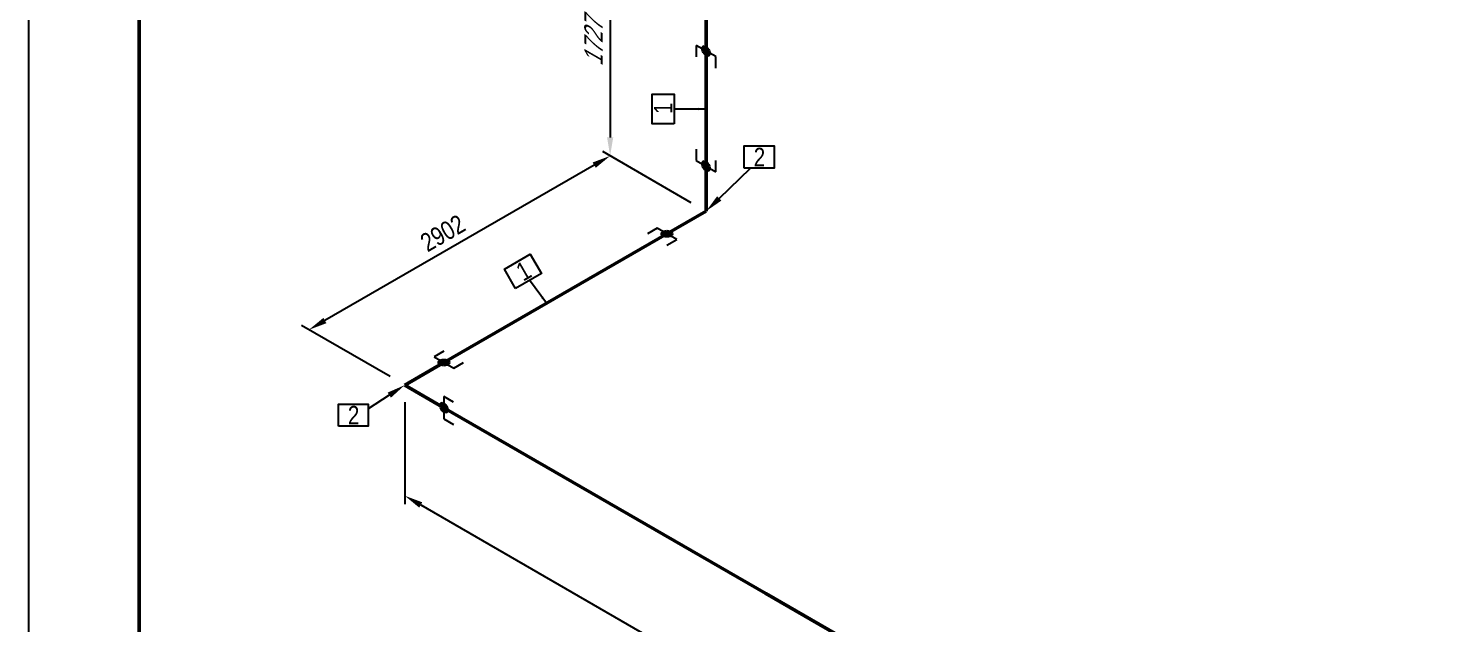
# Model space of a CAD drawing. Header units: millimetres. Extents: x 0 to 594, y 0 to 420.
# Drawn here: x 0 to 193, y 225.2 to 305.9 of the extents above; entities that cross this region are included whole.
import ezdxf
from ezdxf import colors
from ezdxf.entities.mleader import LeaderData, LeaderLine
from ezdxf.enums import TextEntityAlignment as Align
from ezdxf.math import Vec2, Vec3

# ---------------------------------------------------------------- set-up
doc = ezdxf.new("R2010")
doc.units = ezdxf.units.MM
doc.header["$LTSCALE"] = 0.25
for name, color, linetype in [('용접', 1, 'Continuous'), ('주석', 7, 'Continuous'), ('치수', 1, 'Continuous')]:
    doc.layers.add(name, color=color, linetype=linetype)
doc.layers.add('파이프 작은 보어', color=30, linetype='Continuous', lineweight=50)
doc.styles.add('AdskIsoAnnotation', font='arial.ttf', dxfattribs={"width": 0.8, "height": 1})
doc.styles.add('AdskIsoMetric', font='arial.ttf', dxfattribs={"width": 0.8, "height": 2.5})
doc.styles.add('AdskIsoMetric-30', font='arial.ttf', dxfattribs={"width": 0.8, "height": 2.5})
doc.styles.add('AdskIsoMetric30', font='arial.ttf', dxfattribs={"width": 0.8, "oblique": 29.999923, "height": 2.5})
doc.styles.get("Standard").update_dxf_attribs({"font": 'arial.ttf'})
doc.dimstyles.new('AdskIsoMetric', dxfattribs={"dimtxt": 2.5, "dimasz": 2.5, "dimexe": 1, "dimexo": 2, "dimgap": 0.8, "dimtad": 1, "dimdec": 0, "dimrnd": 1, "dimzin": 0, "dimdsep": 46, "dimtxsty": 'AdskIsoMetric', "dimcen": 0, "dimclrt": 7, "dimadec": 0, "dimazin": 0, "dimtfac": 1, "dimtdec": 0, "dimtmove": 1, "dimatfit": 3, "dimfxl": 0, "dimfrac": 2, "dimtolj": 1, "dimtzin": 0, "dimarcsym": 0})

# ---------------------------------------------------------------- blocks, each defined once
blk = doc.blocks.new('*D27')
at = {"layer": 'Defpoints', "color": 0}
for p in [(50.99, 257.57), (265.59, 133.67), (265.59, 118.67)]:
    blk.add_point(p, dxfattribs=at)
at = {"layer": '치수', "color": 0, "lineweight": -2}
for p, q in [((50.99, 255.26), (50.99, 241.41)), ((53.16, 241.32), (263.43, 119.92)), ((265.59, 131.36), (265.59, 117.52))]:
    blk.add_line(p, q, dxfattribs=at)
at = {"layer": '치수', "color": 0}
for points in [[(53.36, 241.68), (52.95, 240.96), (50.99, 242.57)], [(263.63, 120.28), (263.22, 119.56), (265.59, 118.67)]]:
    blk.add_solid(points, dxfattribs=at)
at = {"layer": '치수', "color": 7, "insert": (158.29, 183.24), "char_height": 2.5, "attachment_point": 5, "rotation": 330, "style": 'AdskIsoMetric-30'}
blk.add_mtext('\\A1;26873', dxfattribs=at)
blk = doc.blocks.new('*D28')
at = {"layer": 'Defpoints', "color": 0}
for p in [(91.82, 281.14), (38, 265.07), (50.99, 257.57)]:
    blk.add_point(p, dxfattribs=at)
at = {"layer": '치수', "color": 0, "lineweight": -2}
for p, q in [((89.82, 282.29), (77.82, 289.22)), ((76.66, 287.39), (40.17, 266.32)), ((48.99, 258.72), (37, 265.65))]:
    blk.add_line(p, q, dxfattribs=at)
at = {"layer": '치수', "color": 0}
for points in [[(76.45, 287.75), (76.87, 287.03), (78.82, 288.64)], [(39.96, 266.68), (40.37, 265.96), (38, 265.07)]]:
    blk.add_solid(points, dxfattribs=at)
at = {"layer": '치수', "color": 7, "insert": (56.15, 278.16), "char_height": 2.5, "attachment_point": 5, "rotation": 30, "style": 'AdskIsoMetric-30'}
blk.add_mtext('\\A1;2902', dxfattribs=at)
blk = doc.blocks.new('*D29')
at = {"layer": 'Defpoints', "color": 0}
for p in [(91.82, 308.98), (78.82, 288.64), (91.82, 281.14)]:
    blk.add_point(p, dxfattribs=at)
at = {"layer": '치수', "color": 0, "lineweight": -2}
for p, q in [((89.82, 310.14), (77.82, 317.06)), ((78.82, 313.98), (78.82, 291.14)), ((89.82, 282.29), (77.82, 289.22))]:
    blk.add_line(p, q, dxfattribs=at)
at = {"layer": '치수', "color": 0}
for points in [[(78.41, 313.98), (79.24, 313.98), (78.82, 316.48)], [(78.41, 291.14), (79.24, 291.14), (78.82, 288.64)]]:
    blk.add_solid(points, dxfattribs=at)
at = {"layer": '치수', "color": 7, "insert": (76.58, 303.86), "char_height": 2.5, "attachment_point": 5, "rotation": 90, "style": 'AdskIsoMetric30'}
blk.add_mtext('\\A1;1727', dxfattribs=at)
blk = doc.blocks.new('엘보우-2-Iso2DSkew90')
at = {"color": 0, "linetype": 'ByBlock', "lineweight": -2, "extrusion": (0, 0.816497, 0.57735)}
for p, q in [((5.3, 3.06), (0, 0)), ((0, 0), (5.3, -3.06)), ((0, 0), (0, 0))]:
    blk.add_line(p, q, dxfattribs=at)
blk = doc.blocks.new('엘보우-1-Iso2DSkew180')
at = {"color": 0, "linetype": 'ByBlock', "lineweight": -2, "extrusion": (-0.707107, 0.408248, -0.57735)}
for p, q in [((0, 6.12), (0, 0)), ((0, 0), (-5.3, -3.06)), ((0, 0), (0, 0))]:
    blk.add_line(p, q, dxfattribs=at)
blk = doc.blocks.new('엘보우-3-Iso2DSkew90')
at = {"color": 0, "linetype": 'ByBlock', "lineweight": -2, "extrusion": (0.707107, -0.408248, 0.57735)}
for p, q in [((5.3, 3.06), (0, 0)), ((0, 0), (0, -6.12)), ((0, 0), (0, 0))]:
    blk.add_line(p, q, dxfattribs=at)
blk = doc.blocks.new('SocketWeld-1-IsoRight')
blk.add_hatch(color=256).paths.add_polyline_path([(0.006, 0.037), (0.006, 0.037), (0.006, 0.037), (0.006, 0.037), (0.006, 0.036), (0.007, 0.036), (0.007, 0.036), (0.007, 0.036), (0.007, 0.035), (0.007, 0.035), (0.008, 0.035), (0.008, 0.035), (0.008, 0.035), (0.008, 0.034), (0.009, 0.034), (0.009, 0.034), (0.009, 0.034), (0.009, 0.034), (0.009, 0.033), (0.01, 0.033), (0.01, 0.033), (0.01, 0.033), (0.01, 0.033), (0.01, 0.032), (0.011, 0.032), (0.011, 0.032), (0.011, 0.032), (0.011, 0.032), (0.012, 0.031), (0.012, 0.031), (0.012, 0.031), (0.012, 0.031), (0.012, 0.031), (0.013, 0.03), (0.013, 0.03), (0.013, 0.03), (0.013, 0.03), (0.013, 0.03), (0.014, 0.029), (0.014, 0.029), (0.014, 0.029), (0.014, 0.029), (0.015, 0.029), (0.015, 0.028), (0.015, 0.028), (0.015, 0.028), (0.015, 0.028), (0.016, 0.028), (0.016, 0.027), (0.016, 0.027), (0.016, 0.027), (0.016, 0.027), (0.016, 0.027), (0.017, 0.026), (0.017, 0.026), (0.017, 0.026), (0.017, 0.026), (0.017, 0.025), (0.018, 0.025), (0.018, 0.025), (0.018, 0.025), (0.018, 0.024), (0.018, 0.024), (0.018, 0.024), (0.019, 0.023), (0.019, 0.023), (0.019, 0.023), (0.019, 0.023), (0.019, 0.022), (0.02, 0.022), (0.02, 0.022), (0.02, 0.022), (0.02, 0.021), (0.02, 0.021), (0.02, 0.021), (0.021, 0.021), (0.021, 0.02), (0.021, 0.02), (0.021, 0.02), (0.021, 0.02), (0.022, 0.019), (0.022, 0.019), (0.022, 0.019), (0.022, 0.019), (0.022, 0.018), (0.022, 0.018), (0.023, 0.018), (0.023, 0.018), (0.023, 0.017), (0.023, 0.017), (0.023, 0.017), (0.024, 0.017), (0.024, 0.016), (0.024, 0.016), (0.024, 0.016), (0.024, 0.015), (0.024, 0.015), (0.025, 0.015), (0.025, 0.015), (0.025, 0.014), (0.025, 0.014), (0.025, 0.014), (0.025, 0.014), (0.025, 0.014), (0.026, 0.013), (0.026, 0.013), (0.026, 0.013), (0.026, 0.012), (0.026, 0.012), (0.026, 0.012), (0.026, 0.012), (0.026, 0.011), (0.027, 0.011), (0.027, 0.011), (0.027, 0.01), (0.027, 0.01), (0.027, 0.01), (0.027, 0.01), (0.027, 0.009), (0.028, 0.009), (0.028, 0.009), (0.028, 0.008), (0.028, 0.008), (0.028, 0.008), (0.028, 0.008), (0.028, 0.007), (0.028, 0.007), (0.029, 0.007), (0.029, 0.006), (0.029, 0.006), (0.029, 0.006), (0.029, 0.006), (0.029, 0.005), (0.029, 0.005), (0.03, 0.005), (0.03, 0.004), (0.03, 0.004), (0.03, 0.004), (0.03, 0.003), (0.03, 0.003), (0.03, 0.003), (0.03, 0.003), (0.031, 0.002), (0.031, 0.002), (0.031, 0.002), (0.031, 0.001), (0.031, 0.001), (0.031, 0.001), (0.031, 0.001), (0.032, 0), (0.032, 0), (0.032, 0), (0.032, 0), (0.032, -0.001), (0.032, -0.001), (0.032, -0.001), (0.032, -0.001), (0.032, -0.002), (0.032, -0.002), (0.032, -0.002), (0.032, -0.003), (0.032, -0.003), (0.032, -0.003), (0.032, -0.003), (0.032, -0.004), (0.033, -0.004), (0.033, -0.004), (0.033, -0.005), (0.033, -0.005), (0.033, -0.005), (0.033, -0.005), (0.033, -0.006), (0.033, -0.006), (0.033, -0.006), (0.033, -0.007), (0.033, -0.007), (0.033, -0.007), (0.033, -0.007), (0.033, -0.008), (0.034, -0.008), (0.034, -0.008), (0.034, -0.009), (0.034, -0.009), (0.034, -0.009), (0.034, -0.009), (0.034, -0.01), (0.034, -0.01), (0.034, -0.01), (0.034, -0.011), (0.034, -0.011), (0.034, -0.011), (0.034, -0.011), (0.034, -0.012), (0.035, -0.012), (0.035, -0.012), (0.035, -0.013), (0.035, -0.013), (0.035, -0.013), (0.035, -0.013), (0.035, -0.014), (0.035, -0.014), (0.035, -0.014), (0.035, -0.014), (0.035, -0.015), (0.035, -0.015), (0.035, -0.015), (0.035, -0.015), (0.035, -0.016), (0.035, -0.016), (0.035, -0.016), (0.035, -0.016), (0.035, -0.017), (0.035, -0.017), (0.035, -0.017), (0.035, -0.017), (0.035, -0.018), (0.035, -0.018), (0.035, -0.018), (0.035, -0.018), (0.035, -0.019), (0.035, -0.019), (0.035, -0.019), (0.035, -0.02), (0.035, -0.02), (0.035, -0.02), (0.035, -0.02), (0.035, -0.021), (0.035, -0.021), (0.035, -0.021), (0.035, -0.021), (0.035, -0.022), (0.035, -0.022), (0.035, -0.022), (0.035, -0.022), (0.035, -0.023), (0.035, -0.023), (0.035, -0.023), (0.035, -0.023), (0.035, -0.024), (0.035, -0.024), (0.035, -0.024), (0.035, -0.024), (0.035, -0.025), (0.035, -0.025), (0.035, -0.025), (0.035, -0.026), (0.035, -0.026), (0.035, -0.026), (0.035, -0.026), (0.035, -0.027), (0.035, -0.027), (0.035, -0.027), (0.035, -0.027), (0.035, -0.027), (0.035, -0.027), (0.035, -0.028), (0.035, -0.028), (0.034, -0.028), (0.034, -0.028), (0.034, -0.028), (0.034, -0.029), (0.034, -0.029), (0.034, -0.029), (0.034, -0.029), (0.034, -0.029), (0.034, -0.03), (0.034, -0.03), (0.034, -0.03), (0.034, -0.03), (0.034, -0.03), (0.034, -0.031), (0.033, -0.031), (0.033, -0.031), (0.033, -0.031), (0.033, -0.032), (0.033, -0.032), (0.033, -0.032), (0.033, -0.032), (0.033, -0.032), (0.033, -0.033), (0.033, -0.033), (0.033, -0.033), (0.033, -0.033), (0.033, -0.033), (0.033, -0.034), (0.032, -0.034), (0.032, -0.034), (0.032, -0.034), (0.032, -0.034), (0.032, -0.035), (0.032, -0.035), (0.032, -0.035), (0.032, -0.035), (0.032, -0.035), (0.032, -0.036), (0.032, -0.036), (0.032, -0.036), (0.032, -0.036), (0.032, -0.037), (0.032, -0.037), (0.032, -0.037), (0.031, -0.037), (0.031, -0.037), (0.031, -0.037), (0.031, -0.037), (0.031, -0.037), (0.031, -0.038), (0.031, -0.038), (0.03, -0.038), (0.03, -0.038), (0.03, -0.038), (0.03, -0.038), (0.03, -0.038), (0.03, -0.038), (0.03, -0.039), (0.03, -0.039), (0.029, -0.039), (0.029, -0.039), (0.029, -0.039), (0.029, -0.039), (0.029, -0.039), (0.029, -0.04), (0.029, -0.04), (0.028, -0.04), (0.028, -0.04), (0.028, -0.04), (0.028, -0.04), (0.028, -0.04), (0.028, -0.04), (0.028, -0.041), (0.028, -0.041), (0.027, -0.041), (0.027, -0.041), (0.027, -0.041), (0.027, -0.041), (0.027, -0.041), (0.027, -0.042), (0.027, -0.042), (0.026, -0.042), (0.026, -0.042), (0.026, -0.042), (0.026, -0.042), (0.026, -0.042), (0.026, -0.042), (0.026, -0.043), (0.026, -0.043), (0.025, -0.043), (0.025, -0.043), (0.025, -0.043), (0.025, -0.043), (0.025, -0.043), (0.025, -0.043), (0.025, -0.043), (0.024, -0.043), (0.024, -0.043), (0.024, -0.044), (0.024, -0.044), (0.024, -0.044), (0.024, -0.044), (0.023, -0.044), (0.023, -0.044), (0.023, -0.044), (0.023, -0.044), (0.023, -0.044), (0.022, -0.044), (0.022, -0.044), (0.022, -0.044), (0.022, -0.044), (0.022, -0.044), (0.022, -0.044), (0.021, -0.044), (0.021, -0.044), (0.021, -0.044), (0.021, -0.044), (0.021, -0.044), (0.02, -0.044), (0.02, -0.045), (0.02, -0.045), (0.02, -0.045), (0.02, -0.045), (0.02, -0.045), (0.019, -0.045), (0.019, -0.045), (0.019, -0.045), (0.019, -0.045), (0.019, -0.045), (0.018, -0.045), (0.018, -0.045), (0.018, -0.045), (0.018, -0.045), (0.018, -0.045), (0.018, -0.045), (0.017, -0.045), (0.017, -0.045), (0.017, -0.045), (0.017, -0.045), (0.017, -0.045), (0.016, -0.046), (0.016, -0.046), (0.016, -0.046), (0.016, -0.046), (0.016, -0.046), (0.016, -0.046), (0.015, -0.046), (0.015, -0.045), (0.015, -0.045), (0.015, -0.045), (0.015, -0.045), (0.014, -0.045), (0.014, -0.045), (0.014, -0.045), (0.014, -0.045), (0.013, -0.045), (0.013, -0.045), (0.013, -0.045), (0.013, -0.045), (0.013, -0.045), (0.012, -0.045), (0.012, -0.045), (0.012, -0.045), (0.012, -0.045), (0.012, -0.045), (0.011, -0.045), (0.011, -0.045), (0.011, -0.045), (0.011, -0.045), (0.01, -0.045), (0.01, -0.044), (0.01, -0.044), (0.01, -0.044), (0.01, -0.044), (0.009, -0.044), (0.009, -0.044), (0.009, -0.044), (0.009, -0.044), (0.009, -0.044), (0.008, -0.044), (0.008, -0.044), (0.008, -0.044), (0.008, -0.044), (0.007, -0.044), (0.007, -0.044), (0.007, -0.044), (0.007, -0.044), (0.007, -0.044), (0.006, -0.044), (0.006, -0.044), (0.006, -0.044), (0.006, -0.044), (0.006, -0.044), (0.006, -0.044), (0.005, -0.043), (0.005, -0.043), (0.005, -0.043), (0.005, -0.043), (0.004, -0.043), (0.004, -0.043), (0.004, -0.043), (0.004, -0.042), (0.003, -0.042), (0.003, -0.042), (0.003, -0.042), (0.003, -0.042), (0.003, -0.042), (0.002, -0.042), (0.002, -0.042), (0.002, -0.041), (0.002, -0.041), (0.001, -0.041), (0.001, -0.041), (0.001, -0.041), (0.001, -0.041), (0.001, -0.041), (0, -0.041), (0, -0.04), (0, -0.04), (0, -0.04), (-0.001, -0.04), (-0.001, -0.04), (-0.001, -0.04), (-0.001, -0.04), (-0.001, -0.039), (-0.002, -0.039), (-0.002, -0.039), (-0.002, -0.039), (-0.002, -0.039), (-0.003, -0.039), (-0.003, -0.039), (-0.003, -0.039), (-0.003, -0.038), (-0.004, -0.038), (-0.004, -0.038), (-0.004, -0.038), (-0.004, -0.038), (-0.004, -0.038), (-0.005, -0.038), (-0.005, -0.038), (-0.005, -0.037), (-0.005, -0.037), (-0.006, -0.037), (-0.006, -0.037), (-0.006, -0.037), (-0.006, -0.037), (-0.006, -0.037), (-0.006, -0.036), (-0.007, -0.036), (-0.007, -0.036), (-0.007, -0.036), (-0.007, -0.035), (-0.007, -0.035), (-0.008, -0.035), (-0.008, -0.035), (-0.008, -0.035), (-0.008, -0.034), (-0.009, -0.034), (-0.009, -0.034), (-0.009, -0.034), (-0.009, -0.034), (-0.009, -0.033), (-0.01, -0.033), (-0.01, -0.033), (-0.01, -0.033), (-0.01, -0.033), (-0.01, -0.032), (-0.011, -0.032), (-0.011, -0.032), (-0.011, -0.032), (-0.011, -0.032), (-0.012, -0.031), (-0.012, -0.031), (-0.012, -0.031), (-0.012, -0.031), (-0.012, -0.031), (-0.013, -0.03), (-0.013, -0.03), (-0.013, -0.03), (-0.013, -0.03), (-0.013, -0.03), (-0.014, -0.029), (-0.014, -0.029), (-0.014, -0.029), (-0.014, -0.029), (-0.015, -0.029), (-0.015, -0.028), (-0.015, -0.028), (-0.015, -0.028), (-0.015, -0.028), (-0.016, -0.028), (-0.016, -0.027), (-0.016, -0.027), (-0.016, -0.027), (-0.016, -0.027), (-0.016, -0.027), (-0.017, -0.026), (-0.017, -0.026), (-0.017, -0.026), (-0.017, -0.026), (-0.017, -0.025), (-0.018, -0.025), (-0.018, -0.025), (-0.018, -0.025), (-0.018, -0.024), (-0.018, -0.024), (-0.018, -0.024), (-0.019, -0.023), (-0.019, -0.023), (-0.019, -0.023), (-0.019, -0.023), (-0.019, -0.022), (-0.02, -0.022), (-0.02, -0.022), (-0.02, -0.022), (-0.02, -0.021), (-0.02, -0.021), (-0.02, -0.021), (-0.021, -0.021), (-0.021, -0.02), (-0.021, -0.02), (-0.021, -0.02), (-0.021, -0.02), (-0.022, -0.019), (-0.022, -0.019), (-0.022, -0.019), (-0.022, -0.019), (-0.022, -0.018), (-0.022, -0.018), (-0.023, -0.018), (-0.023, -0.018), (-0.023, -0.017), (-0.023, -0.017), (-0.023, -0.017), (-0.024, -0.017), (-0.024, -0.016), (-0.024, -0.016), (-0.024, -0.016), (-0.024, -0.015), (-0.024, -0.015), (-0.025, -0.015), (-0.025, -0.015), (-0.025, -0.014), (-0.025, -0.014), (-0.025, -0.014), (-0.025, -0.014), (-0.025, -0.014), (-0.026, -0.013), (-0.026, -0.013), (-0.026, -0.013), (-0.026, -0.012), (-0.026, -0.012), (-0.026, -0.012), (-0.026, -0.012), (-0.026, -0.011), (-0.027, -0.011), (-0.027, -0.011), (-0.027, -0.01), (-0.027, -0.01), (-0.027, -0.01), (-0.027, -0.01), (-0.027, -0.009), (-0.028, -0.009), (-0.028, -0.009), (-0.028, -0.008), (-0.028, -0.008), (-0.028, -0.008), (-0.028, -0.008), (-0.028, -0.007), (-0.028, -0.007), (-0.029, -0.007), (-0.029, -0.006), (-0.029, -0.006), (-0.029, -0.006), (-0.029, -0.006), (-0.029, -0.005), (-0.029, -0.005), (-0.03, -0.005), (-0.03, -0.004), (-0.03, -0.004), (-0.03, -0.004), (-0.03, -0.004), (-0.03, -0.003), (-0.03, -0.003), (-0.03, -0.003), (-0.031, -0.002), (-0.031, -0.002), (-0.031, -0.002), (-0.031, -0.001), (-0.031, -0.001), (-0.031, -0.001), (-0.031, -0.001), (-0.032, 0), (-0.032, 0), (-0.032, 0), (-0.032, 0), (-0.032, 0.001), (-0.032, 0.001), (-0.032, 0.001), (-0.032, 0.001), (-0.032, 0.002), (-0.032, 0.002), (-0.032, 0.002), (-0.032, 0.003), (-0.032, 0.003), (-0.032, 0.003), (-0.032, 0.003), (-0.032, 0.004), (-0.033, 0.004), (-0.033, 0.004), (-0.033, 0.005), (-0.033, 0.005), (-0.033, 0.005), (-0.033, 0.005), (-0.033, 0.006), (-0.033, 0.006), (-0.033, 0.006), (-0.033, 0.007), (-0.033, 0.007), (-0.033, 0.007), (-0.033, 0.007), (-0.033, 0.008), (-0.034, 0.008), (-0.034, 0.008), (-0.034, 0.009), (-0.034, 0.009), (-0.034, 0.009), (-0.034, 0.009), (-0.034, 0.01), (-0.034, 0.01), (-0.034, 0.01), (-0.034, 0.011), (-0.034, 0.011), (-0.034, 0.011), (-0.034, 0.011), (-0.034, 0.012), (-0.035, 0.012), (-0.035, 0.012), (-0.035, 0.013), (-0.035, 0.013), (-0.035, 0.013), (-0.035, 0.013), (-0.035, 0.014), (-0.035, 0.014), (-0.035, 0.014), (-0.035, 0.014), (-0.035, 0.015), (-0.035, 0.015), (-0.035, 0.015), (-0.035, 0.015), (-0.035, 0.016), (-0.035, 0.016), (-0.035, 0.016), (-0.035, 0.016), (-0.035, 0.017), (-0.035, 0.017), (-0.035, 0.017), (-0.035, 0.017), (-0.035, 0.018), (-0.035, 0.018), (-0.035, 0.018), (-0.035, 0.018), (-0.035, 0.019), (-0.035, 0.019), (-0.035, 0.019), (-0.035, 0.02), (-0.035, 0.02), (-0.035, 0.02), (-0.035, 0.02), (-0.035, 0.021), (-0.035, 0.021), (-0.035, 0.021), (-0.035, 0.021), (-0.035, 0.022), (-0.035, 0.022), (-0.035, 0.022), (-0.035, 0.022), (-0.035, 0.023), (-0.035, 0.023), (-0.035, 0.023), (-0.035, 0.023), (-0.035, 0.024), (-0.035, 0.024), (-0.035, 0.024), (-0.035, 0.024), (-0.035, 0.025), (-0.035, 0.025), (-0.035, 0.025), (-0.035, 0.026), (-0.035, 0.026), (-0.035, 0.026), (-0.035, 0.026), (-0.035, 0.027), (-0.035, 0.027), (-0.035, 0.027), (-0.035, 0.027), (-0.035, 0.027), (-0.035, 0.027), (-0.035, 0.028), (-0.035, 0.028), (-0.034, 0.028), (-0.034, 0.028), (-0.034, 0.028), (-0.034, 0.029), (-0.034, 0.029), (-0.034, 0.029), (-0.034, 0.029), (-0.034, 0.029), (-0.034, 0.03), (-0.034, 0.03), (-0.034, 0.03), (-0.034, 0.03), (-0.034, 0.03), (-0.034, 0.031), (-0.033, 0.031), (-0.033, 0.031), (-0.033, 0.031), (-0.033, 0.032), (-0.033, 0.032), (-0.033, 0.032), (-0.033, 0.032), (-0.033, 0.032), (-0.033, 0.033), (-0.033, 0.033), (-0.033, 0.033), (-0.033, 0.033), (-0.033, 0.033), (-0.033, 0.034), (-0.032, 0.034), (-0.032, 0.034), (-0.032, 0.034), (-0.032, 0.034), (-0.032, 0.035), (-0.032, 0.035), (-0.032, 0.035), (-0.032, 0.035), (-0.032, 0.035), (-0.032, 0.036), (-0.032, 0.036), (-0.032, 0.036), (-0.032, 0.036), (-0.032, 0.037), (-0.032, 0.037), (-0.032, 0.037), (-0.031, 0.037), (-0.031, 0.037), (-0.031, 0.037), (-0.031, 0.037), (-0.031, 0.037), (-0.031, 0.038), (-0.031, 0.038), (-0.03, 0.038), (-0.03, 0.038), (-0.03, 0.038), (-0.03, 0.038), (-0.03, 0.038), (-0.03, 0.038), (-0.03, 0.039), (-0.03, 0.039), (-0.029, 0.039), (-0.029, 0.039), (-0.029, 0.039), (-0.029, 0.039), (-0.029, 0.039), (-0.029, 0.04), (-0.029, 0.04), (-0.028, 0.04), (-0.028, 0.04), (-0.028, 0.04), (-0.028, 0.04), (-0.028, 0.04), (-0.028, 0.04), (-0.028, 0.041), (-0.028, 0.041), (-0.027, 0.041), (-0.027, 0.041), (-0.027, 0.041), (-0.027, 0.041), (-0.027, 0.041), (-0.027, 0.042), (-0.027, 0.042), (-0.026, 0.042), (-0.026, 0.042), (-0.026, 0.042), (-0.026, 0.042), (-0.026, 0.042), (-0.026, 0.042), (-0.026, 0.043), (-0.026, 0.043), (-0.025, 0.043), (-0.025, 0.043), (-0.025, 0.043), (-0.025, 0.043), (-0.025, 0.043), (-0.025, 0.043), (-0.025, 0.043), (-0.024, 0.043), (-0.024, 0.043), (-0.024, 0.044), (-0.024, 0.044), (-0.024, 0.044), (-0.024, 0.044), (-0.023, 0.044), (-0.023, 0.044), (-0.023, 0.044), (-0.023, 0.044), (-0.023, 0.044), (-0.022, 0.044), (-0.022, 0.044), (-0.022, 0.044), (-0.022, 0.044), (-0.022, 0.044), (-0.022, 0.044), (-0.021, 0.044), (-0.021, 0.044), (-0.021, 0.044), (-0.021, 0.044), (-0.021, 0.044), (-0.02, 0.044), (-0.02, 0.045), (-0.02, 0.045), (-0.02, 0.045), (-0.02, 0.045), (-0.02, 0.045), (-0.019, 0.045), (-0.019, 0.045), (-0.019, 0.045), (-0.019, 0.045), (-0.019, 0.045), (-0.018, 0.045), (-0.018, 0.045), (-0.018, 0.045), (-0.018, 0.045), (-0.018, 0.045), (-0.018, 0.045), (-0.017, 0.045), (-0.017, 0.045), (-0.017, 0.045), (-0.017, 0.045), (-0.017, 0.045), (-0.016, 0.046), (-0.016, 0.046), (-0.016, 0.046), (-0.016, 0.046), (-0.016, 0.046), (-0.016, 0.046), (-0.015, 0.046), (-0.015, 0.045), (-0.015, 0.045), (-0.015, 0.045), (-0.015, 0.045), (-0.014, 0.045), (-0.014, 0.045), (-0.014, 0.045), (-0.014, 0.045), (-0.013, 0.045), (-0.013, 0.045), (-0.013, 0.045), (-0.013, 0.045), (-0.013, 0.045), (-0.012, 0.045), (-0.012, 0.045), (-0.012, 0.045), (-0.012, 0.045), (-0.012, 0.045), (-0.011, 0.045), (-0.011, 0.045), (-0.011, 0.045), (-0.011, 0.045), (-0.01, 0.045), (-0.01, 0.044), (-0.01, 0.044), (-0.01, 0.044), (-0.01, 0.044), (-0.009, 0.044), (-0.009, 0.044), (-0.009, 0.044), (-0.009, 0.044), (-0.009, 0.044), (-0.008, 0.044), (-0.008, 0.044), (-0.008, 0.044), (-0.008, 0.044), (-0.007, 0.044), (-0.007, 0.044), (-0.007, 0.044), (-0.007, 0.044), (-0.007, 0.044), (-0.006, 0.044), (-0.006, 0.044), (-0.006, 0.044), (-0.006, 0.044), (-0.006, 0.044), (-0.006, 0.044), (-0.005, 0.043), (-0.005, 0.043), (-0.005, 0.043), (-0.005, 0.043), (-0.004, 0.043), (-0.004, 0.043), (-0.004, 0.043), (-0.004, 0.042), (-0.004, 0.042), (-0.003, 0.042), (-0.003, 0.042), (-0.003, 0.042), (-0.003, 0.042), (-0.002, 0.042), (-0.002, 0.042), (-0.002, 0.041), (-0.002, 0.041), (-0.001, 0.041), (-0.001, 0.041), (-0.001, 0.041), (-0.001, 0.041), (-0.001, 0.041), (0, 0.041), (0, 0.04), (0, 0.04), (0, 0.04), (0.001, 0.04), (0.001, 0.04), (0.001, 0.04), (0.001, 0.04), (0.001, 0.039), (0.002, 0.039), (0.002, 0.039), (0.002, 0.039), (0.002, 0.039), (0.003, 0.039), (0.003, 0.039), (0.003, 0.039), (0.003, 0.038), (0.003, 0.038), (0.004, 0.038), (0.004, 0.038), (0.004, 0.038), (0.004, 0.038), (0.005, 0.038), (0.005, 0.038), (0.005, 0.037), (0.005, 0.037)], flags=0)
at = {"color": 0, "linetype": 'ByBlock', "lineweight": -2, "extrusion": (0.707107, 0.408248, -0.57735)}
for p, q in [((0, 0.102), (-0.088, 0.153)), ((-0.035, 0.027), (-0.032, 0.037)), ((-0.035, 0.014), (-0.035, 0.027)), ((-0.032, 0), (-0.035, 0.014)), ((-0.032, 0.037), (-0.025, 0.043)), ((-0.025, 0.043), (-0.016, 0.046)), ((-0.016, 0.046), (-0.006, 0.044)), ((-0.006, 0.044), (0.006, 0.037)), ((0, -0.102), (0, 0.102)), ((0.006, 0.037), (0.016, 0.027)), ((0.016, 0.027), (0.025, 0.014)), ((0.025, 0.014), (0.032, 0)), ((0.032, 0), (0.035, -0.014)), ((-0.088, -0.051), (0, -0.102)), ((-0.025, -0.014), (-0.032, 0)), ((-0.016, -0.027), (-0.025, -0.014)), ((-0.006, -0.037), (-0.016, -0.027)), ((0.006, -0.044), (-0.006, -0.037)), ((0.016, -0.046), (0.006, -0.044)), ((0.025, -0.043), (0.016, -0.046)), ((0.032, -0.037), (0.025, -0.043)), ((0.035, -0.027), (0.032, -0.037)), ((0.035, -0.014), (0.035, -0.027))]:
    blk.add_line(p, q, dxfattribs=at)
blk = doc.blocks.new('SocketWeld-2-IsoLeft')
blk.add_hatch(color=256).paths.add_polyline_path([(0.04, 0.017), (0.041, 0.017), (0.041, 0.017), (0.041, 0.016), (0.041, 0.016), (0.041, 0.016), (0.041, 0.016), (0.041, 0.016), (0.042, 0.016), (0.042, 0.015), (0.042, 0.015), (0.042, 0.015), (0.042, 0.015), (0.042, 0.015), (0.042, 0.015), (0.043, 0.015), (0.043, 0.014), (0.043, 0.014), (0.043, 0.014), (0.043, 0.014), (0.043, 0.014), (0.043, 0.014), (0.044, 0.013), (0.044, 0.013), (0.044, 0.013), (0.044, 0.013), (0.044, 0.013), (0.044, 0.013), (0.045, 0.012), (0.045, 0.012), (0.045, 0.012), (0.045, 0.012), (0.045, 0.012), (0.045, 0.012), (0.045, 0.011), (0.046, 0.011), (0.046, 0.011), (0.046, 0.011), (0.046, 0.011), (0.046, 0.011), (0.046, 0.01), (0.046, 0.01), (0.047, 0.01), (0.047, 0.01), (0.047, 0.01), (0.047, 0.01), (0.047, 0.009), (0.047, 0.009), (0.047, 0.009), (0.048, 0.009), (0.048, 0.009), (0.048, 0.009), (0.048, 0.009), (0.048, 0.008), (0.048, 0.008), (0.048, 0.008), (0.048, 0.008), (0.048, 0.008), (0.048, 0.007), (0.048, 0.007), (0.048, 0.007), (0.048, 0.007), (0.048, 0.007), (0.048, 0.007), (0.048, 0.006), (0.048, 0.006), (0.048, 0.006), (0.048, 0.006), (0.048, 0.006), (0.049, 0.005), (0.049, 0.005), (0.049, 0.005), (0.049, 0.005), (0.049, 0.005), (0.049, 0.005), (0.049, 0.004), (0.049, 0.004), (0.049, 0.004), (0.049, 0.004), (0.049, 0.004), (0.049, 0.003), (0.049, 0.003), (0.049, 0.003), (0.049, 0.003), (0.049, 0.003), (0.049, 0.003), (0.049, 0.002), (0.049, 0.002), (0.049, 0.002), (0.05, 0.002), (0.05, 0.002), (0.05, 0.001), (0.05, 0.001), (0.05, 0.001), (0.05, 0.001), (0.05, 0.001), (0.05, 0.001), (0.05, 0), (0.05, 0), (0.05, 0), (0.05, 0), (0.05, 0), (0.05, 0), (0.05, -0.001), (0.05, -0.001), (0.05, -0.001), (0.05, -0.001), (0.05, -0.001), (0.05, -0.001), (0.05, -0.002), (0.05, -0.002), (0.049, -0.002), (0.049, -0.002), (0.049, -0.002), (0.049, -0.003), (0.049, -0.003), (0.049, -0.003), (0.049, -0.003), (0.049, -0.003), (0.049, -0.003), (0.049, -0.004), (0.049, -0.004), (0.049, -0.004), (0.049, -0.004), (0.049, -0.004), (0.049, -0.005), (0.049, -0.005), (0.049, -0.005), (0.049, -0.005), (0.049, -0.005), (0.049, -0.005), (0.048, -0.006), (0.048, -0.006), (0.048, -0.006), (0.048, -0.006), (0.048, -0.006), (0.048, -0.007), (0.048, -0.007), (0.048, -0.007), (0.048, -0.007), (0.048, -0.007), (0.048, -0.007), (0.048, -0.008), (0.048, -0.008), (0.048, -0.008), (0.048, -0.008), (0.048, -0.008), (0.048, -0.009), (0.048, -0.009), (0.048, -0.009), (0.048, -0.009), (0.047, -0.009), (0.047, -0.009), (0.047, -0.009), (0.047, -0.01), (0.047, -0.01), (0.047, -0.01), (0.047, -0.01), (0.046, -0.01), (0.046, -0.01), (0.046, -0.011), (0.046, -0.011), (0.046, -0.011), (0.046, -0.011), (0.046, -0.011), (0.045, -0.011), (0.045, -0.012), (0.045, -0.012), (0.045, -0.012), (0.045, -0.012), (0.045, -0.012), (0.045, -0.012), (0.044, -0.013), (0.044, -0.013), (0.044, -0.013), (0.044, -0.013), (0.044, -0.013), (0.044, -0.013), (0.043, -0.014), (0.043, -0.014), (0.043, -0.014), (0.043, -0.014), (0.043, -0.014), (0.043, -0.014), (0.043, -0.015), (0.042, -0.015), (0.042, -0.015), (0.042, -0.015), (0.042, -0.015), (0.042, -0.015), (0.042, -0.015), (0.042, -0.016), (0.041, -0.016), (0.041, -0.016), (0.041, -0.016), (0.041, -0.016), (0.041, -0.016), (0.041, -0.017), (0.041, -0.017), (0.04, -0.017), (0.04, -0.017), (0.04, -0.017), (0.04, -0.017), (0.04, -0.017), (0.04, -0.017), (0.039, -0.018), (0.039, -0.018), (0.039, -0.018), (0.039, -0.018), (0.038, -0.018), (0.038, -0.018), (0.038, -0.018), (0.038, -0.019), (0.038, -0.019), (0.037, -0.019), (0.037, -0.019), (0.037, -0.019), (0.037, -0.019), (0.036, -0.019), (0.036, -0.019), (0.036, -0.02), (0.036, -0.02), (0.035, -0.02), (0.035, -0.02), (0.035, -0.02), (0.035, -0.02), (0.035, -0.02), (0.034, -0.02), (0.034, -0.021), (0.034, -0.021), (0.034, -0.021), (0.033, -0.021), (0.033, -0.021), (0.033, -0.021), (0.033, -0.021), (0.033, -0.022), (0.032, -0.022), (0.032, -0.022), (0.032, -0.022), (0.032, -0.022), (0.031, -0.022), (0.031, -0.022), (0.031, -0.022), (0.031, -0.023), (0.031, -0.023), (0.03, -0.023), (0.03, -0.023), (0.03, -0.023), (0.03, -0.023), (0.029, -0.023), (0.029, -0.023), (0.029, -0.023), (0.029, -0.024), (0.029, -0.024), (0.028, -0.024), (0.028, -0.024), (0.028, -0.024), (0.027, -0.024), (0.027, -0.024), (0.027, -0.024), (0.027, -0.024), (0.026, -0.024), (0.026, -0.024), (0.026, -0.024), (0.025, -0.025), (0.025, -0.025), (0.025, -0.025), (0.025, -0.025), (0.024, -0.025), (0.024, -0.025), (0.024, -0.025), (0.023, -0.025), (0.023, -0.025), (0.023, -0.025), (0.023, -0.025), (0.022, -0.025), (0.022, -0.026), (0.022, -0.026), (0.021, -0.026), (0.021, -0.026), (0.021, -0.026), (0.021, -0.026), (0.02, -0.026), (0.02, -0.026), (0.02, -0.026), (0.019, -0.026), (0.019, -0.026), (0.019, -0.026), (0.019, -0.027), (0.018, -0.027), (0.018, -0.027), (0.018, -0.027), (0.017, -0.027), (0.017, -0.027), (0.017, -0.027), (0.017, -0.027), (0.016, -0.027), (0.016, -0.027), (0.016, -0.027), (0.015, -0.027), (0.015, -0.027), (0.015, -0.027), (0.015, -0.028), (0.015, -0.028), (0.014, -0.028), (0.014, -0.028), (0.014, -0.028), (0.013, -0.028), (0.013, -0.028), (0.013, -0.028), (0.012, -0.028), (0.012, -0.028), (0.012, -0.028), (0.011, -0.028), (0.011, -0.028), (0.011, -0.028), (0.01, -0.028), (0.01, -0.028), (0.01, -0.028), (0.009, -0.028), (0.009, -0.028), (0.009, -0.028), (0.009, -0.028), (0.008, -0.028), (0.008, -0.028), (0.008, -0.028), (0.007, -0.028), (0.007, -0.028), (0.007, -0.028), (0.006, -0.028), (0.006, -0.028), (0.006, -0.028), (0.005, -0.028), (0.005, -0.028), (0.005, -0.028), (0.004, -0.028), (0.004, -0.028), (0.004, -0.029), (0.003, -0.029), (0.003, -0.029), (0.003, -0.029), (0.003, -0.029), (0.002, -0.029), (0.002, -0.029), (0.002, -0.029), (0.001, -0.029), (0.001, -0.029), (0.001, -0.029), (0, -0.029), (0, -0.029), (0, -0.029), (0, -0.029), (-0.001, -0.029), (-0.001, -0.029), (-0.001, -0.029), (-0.002, -0.029), (-0.002, -0.029), (-0.002, -0.029), (-0.003, -0.029), (-0.003, -0.029), (-0.003, -0.029), (-0.003, -0.029), (-0.004, -0.029), (-0.004, -0.028), (-0.004, -0.028), (-0.005, -0.028), (-0.005, -0.028), (-0.005, -0.028), (-0.006, -0.028), (-0.006, -0.028), (-0.006, -0.028), (-0.007, -0.028), (-0.007, -0.028), (-0.007, -0.028), (-0.008, -0.028), (-0.008, -0.028), (-0.008, -0.028), (-0.009, -0.028), (-0.009, -0.028), (-0.009, -0.028), (-0.009, -0.028), (-0.01, -0.028), (-0.01, -0.028), (-0.01, -0.028), (-0.011, -0.028), (-0.011, -0.028), (-0.011, -0.028), (-0.012, -0.028), (-0.012, -0.028), (-0.012, -0.028), (-0.013, -0.028), (-0.013, -0.028), (-0.013, -0.028), (-0.014, -0.028), (-0.014, -0.028), (-0.014, -0.028), (-0.015, -0.028), (-0.015, -0.028), (-0.015, -0.027), (-0.015, -0.027), (-0.015, -0.027), (-0.016, -0.027), (-0.016, -0.027), (-0.016, -0.027), (-0.017, -0.027), (-0.017, -0.027), (-0.017, -0.027), (-0.017, -0.027), (-0.018, -0.027), (-0.018, -0.027), (-0.018, -0.027), (-0.019, -0.027), (-0.019, -0.026), (-0.019, -0.026), (-0.019, -0.026), (-0.02, -0.026), (-0.02, -0.026), (-0.02, -0.026), (-0.021, -0.026), (-0.021, -0.026), (-0.021, -0.026), (-0.021, -0.026), (-0.022, -0.026), (-0.022, -0.026), (-0.022, -0.025), (-0.023, -0.025), (-0.023, -0.025), (-0.023, -0.025), (-0.023, -0.025), (-0.024, -0.025), (-0.024, -0.025), (-0.024, -0.025), (-0.025, -0.025), (-0.025, -0.025), (-0.025, -0.025), (-0.025, -0.025), (-0.026, -0.024), (-0.026, -0.024), (-0.026, -0.024), (-0.027, -0.024), (-0.027, -0.024), (-0.027, -0.024), (-0.027, -0.024), (-0.028, -0.024), (-0.028, -0.024), (-0.028, -0.024), (-0.029, -0.024), (-0.029, -0.024), (-0.029, -0.023), (-0.029, -0.023), (-0.029, -0.023), (-0.03, -0.023), (-0.03, -0.023), (-0.03, -0.023), (-0.03, -0.023), (-0.031, -0.023), (-0.031, -0.023), (-0.031, -0.022), (-0.031, -0.022), (-0.031, -0.022), (-0.032, -0.022), (-0.032, -0.022), (-0.032, -0.022), (-0.032, -0.022), (-0.033, -0.022), (-0.033, -0.021), (-0.033, -0.021), (-0.033, -0.021), (-0.033, -0.021), (-0.034, -0.021), (-0.034, -0.021), (-0.034, -0.021), (-0.034, -0.02), (-0.035, -0.02), (-0.035, -0.02), (-0.035, -0.02), (-0.035, -0.02), (-0.035, -0.02), (-0.036, -0.02), (-0.036, -0.02), (-0.036, -0.019), (-0.036, -0.019), (-0.037, -0.019), (-0.037, -0.019), (-0.037, -0.019), (-0.037, -0.019), (-0.038, -0.019), (-0.038, -0.019), (-0.038, -0.018), (-0.038, -0.018), (-0.038, -0.018), (-0.039, -0.018), (-0.039, -0.018), (-0.039, -0.018), (-0.039, -0.018), (-0.04, -0.017), (-0.04, -0.017), (-0.04, -0.017), (-0.04, -0.017), (-0.04, -0.017), (-0.04, -0.017), (-0.041, -0.017), (-0.041, -0.017), (-0.041, -0.016), (-0.041, -0.016), (-0.041, -0.016), (-0.041, -0.016), (-0.041, -0.016), (-0.042, -0.016), (-0.042, -0.015), (-0.042, -0.015), (-0.042, -0.015), (-0.042, -0.015), (-0.042, -0.015), (-0.042, -0.015), (-0.043, -0.015), (-0.043, -0.014), (-0.043, -0.014), (-0.043, -0.014), (-0.043, -0.014), (-0.043, -0.014), (-0.043, -0.014), (-0.044, -0.013), (-0.044, -0.013), (-0.044, -0.013), (-0.044, -0.013), (-0.044, -0.013), (-0.044, -0.013), (-0.045, -0.012), (-0.045, -0.012), (-0.045, -0.012), (-0.045, -0.012), (-0.045, -0.012), (-0.045, -0.012), (-0.045, -0.011), (-0.046, -0.011), (-0.046, -0.011), (-0.046, -0.011), (-0.046, -0.011), (-0.046, -0.011), (-0.046, -0.01), (-0.046, -0.01), (-0.047, -0.01), (-0.047, -0.01), (-0.047, -0.01), (-0.047, -0.01), (-0.047, -0.009), (-0.047, -0.009), (-0.047, -0.009), (-0.048, -0.009), (-0.048, -0.009), (-0.048, -0.009), (-0.048, -0.009), (-0.048, -0.008), (-0.048, -0.008), (-0.048, -0.008), (-0.048, -0.008), (-0.048, -0.008), (-0.048, -0.007), (-0.048, -0.007), (-0.048, -0.007), (-0.048, -0.007), (-0.048, -0.007), (-0.048, -0.007), (-0.048, -0.006), (-0.048, -0.006), (-0.048, -0.006), (-0.048, -0.006), (-0.048, -0.006), (-0.049, -0.005), (-0.049, -0.005), (-0.049, -0.005), (-0.049, -0.005), (-0.049, -0.005), (-0.049, -0.005), (-0.049, -0.004), (-0.049, -0.004), (-0.049, -0.004), (-0.049, -0.004), (-0.049, -0.004), (-0.049, -0.003), (-0.049, -0.003), (-0.049, -0.003), (-0.049, -0.003), (-0.049, -0.003), (-0.049, -0.003), (-0.049, -0.002), (-0.049, -0.002), (-0.049, -0.002), (-0.05, -0.002), (-0.05, -0.002), (-0.05, -0.001), (-0.05, -0.001), (-0.05, -0.001), (-0.05, -0.001), (-0.05, -0.001), (-0.05, -0.001), (-0.05, 0), (-0.05, 0), (-0.05, 0), (-0.05, 0), (-0.05, 0), (-0.05, 0), (-0.05, 0.001), (-0.05, 0.001), (-0.05, 0.001), (-0.05, 0.001), (-0.05, 0.001), (-0.05, 0.001), (-0.05, 0.002), (-0.05, 0.002), (-0.049, 0.002), (-0.049, 0.002), (-0.049, 0.002), (-0.049, 0.003), (-0.049, 0.003), (-0.049, 0.003), (-0.049, 0.003), (-0.049, 0.003), (-0.049, 0.003), (-0.049, 0.004), (-0.049, 0.004), (-0.049, 0.004), (-0.049, 0.004), (-0.049, 0.004), (-0.049, 0.005), (-0.049, 0.005), (-0.049, 0.005), (-0.049, 0.005), (-0.049, 0.005), (-0.049, 0.005), (-0.048, 0.006), (-0.048, 0.006), (-0.048, 0.006), (-0.048, 0.006), (-0.048, 0.006), (-0.048, 0.007), (-0.048, 0.007), (-0.048, 0.007), (-0.048, 0.007), (-0.048, 0.007), (-0.048, 0.007), (-0.048, 0.008), (-0.048, 0.008), (-0.048, 0.008), (-0.048, 0.008), (-0.048, 0.008), (-0.048, 0.009), (-0.048, 0.009), (-0.048, 0.009), (-0.048, 0.009), (-0.047, 0.009), (-0.047, 0.009), (-0.047, 0.009), (-0.047, 0.01), (-0.047, 0.01), (-0.047, 0.01), (-0.047, 0.01), (-0.046, 0.01), (-0.046, 0.01), (-0.046, 0.011), (-0.046, 0.011), (-0.046, 0.011), (-0.046, 0.011), (-0.046, 0.011), (-0.045, 0.011), (-0.045, 0.012), (-0.045, 0.012), (-0.045, 0.012), (-0.045, 0.012), (-0.045, 0.012), (-0.045, 0.012), (-0.044, 0.013), (-0.044, 0.013), (-0.044, 0.013), (-0.044, 0.013), (-0.044, 0.013), (-0.044, 0.013), (-0.043, 0.014), (-0.043, 0.014), (-0.043, 0.014), (-0.043, 0.014), (-0.043, 0.014), (-0.043, 0.014), (-0.043, 0.015), (-0.042, 0.015), (-0.042, 0.015), (-0.042, 0.015), (-0.042, 0.015), (-0.042, 0.015), (-0.042, 0.015), (-0.042, 0.016), (-0.041, 0.016), (-0.041, 0.016), (-0.041, 0.016), (-0.041, 0.016), (-0.041, 0.016), (-0.041, 0.017), (-0.041, 0.017), (-0.04, 0.017), (-0.04, 0.017), (-0.04, 0.017), (-0.04, 0.017), (-0.04, 0.017), (-0.04, 0.017), (-0.039, 0.018), (-0.039, 0.018), (-0.039, 0.018), (-0.039, 0.018), (-0.038, 0.018), (-0.038, 0.018), (-0.038, 0.018), (-0.038, 0.019), (-0.038, 0.019), (-0.037, 0.019), (-0.037, 0.019), (-0.037, 0.019), (-0.037, 0.019), (-0.036, 0.019), (-0.036, 0.019), (-0.036, 0.02), (-0.036, 0.02), (-0.035, 0.02), (-0.035, 0.02), (-0.035, 0.02), (-0.035, 0.02), (-0.035, 0.02), (-0.034, 0.02), (-0.034, 0.021), (-0.034, 0.021), (-0.034, 0.021), (-0.033, 0.021), (-0.033, 0.021), (-0.033, 0.021), (-0.033, 0.021), (-0.033, 0.022), (-0.032, 0.022), (-0.032, 0.022), (-0.032, 0.022), (-0.032, 0.022), (-0.031, 0.022), (-0.031, 0.022), (-0.031, 0.022), (-0.031, 0.023), (-0.031, 0.023), (-0.03, 0.023), (-0.03, 0.023), (-0.03, 0.023), (-0.03, 0.023), (-0.029, 0.023), (-0.029, 0.023), (-0.029, 0.023), (-0.029, 0.024), (-0.029, 0.024), (-0.028, 0.024), (-0.028, 0.024), (-0.028, 0.024), (-0.027, 0.024), (-0.027, 0.024), (-0.027, 0.024), (-0.027, 0.024), (-0.026, 0.024), (-0.026, 0.024), (-0.026, 0.024), (-0.025, 0.025), (-0.025, 0.025), (-0.025, 0.025), (-0.025, 0.025), (-0.024, 0.025), (-0.024, 0.025), (-0.024, 0.025), (-0.023, 0.025), (-0.023, 0.025), (-0.023, 0.025), (-0.023, 0.025), (-0.022, 0.025), (-0.022, 0.026), (-0.022, 0.026), (-0.021, 0.026), (-0.021, 0.026), (-0.021, 0.026), (-0.021, 0.026), (-0.02, 0.026), (-0.02, 0.026), (-0.02, 0.026), (-0.019, 0.026), (-0.019, 0.026), (-0.019, 0.026), (-0.019, 0.027), (-0.018, 0.027), (-0.018, 0.027), (-0.018, 0.027), (-0.017, 0.027), (-0.017, 0.027), (-0.017, 0.027), (-0.017, 0.027), (-0.016, 0.027), (-0.016, 0.027), (-0.016, 0.027), (-0.015, 0.027), (-0.015, 0.027), (-0.015, 0.027), (-0.015, 0.028), (-0.015, 0.028), (-0.014, 0.028), (-0.014, 0.028), (-0.014, 0.028), (-0.013, 0.028), (-0.013, 0.028), (-0.013, 0.028), (-0.012, 0.028), (-0.012, 0.028), (-0.012, 0.028), (-0.011, 0.028), (-0.011, 0.028), (-0.011, 0.028), (-0.01, 0.028), (-0.01, 0.028), (-0.01, 0.028), (-0.009, 0.028), (-0.009, 0.028), (-0.009, 0.028), (-0.009, 0.028), (-0.008, 0.028), (-0.008, 0.028), (-0.008, 0.028), (-0.007, 0.028), (-0.007, 0.028), (-0.007, 0.028), (-0.006, 0.028), (-0.006, 0.028), (-0.006, 0.028), (-0.005, 0.028), (-0.005, 0.028), (-0.005, 0.028), (-0.004, 0.028), (-0.004, 0.028), (-0.004, 0.029), (-0.003, 0.029), (-0.003, 0.029), (-0.003, 0.029), (-0.003, 0.029), (-0.002, 0.029), (-0.002, 0.029), (-0.002, 0.029), (-0.001, 0.029), (-0.001, 0.029), (-0.001, 0.029), (0, 0.029), (0, 0.029), (0, 0.029), (0, 0.029), (0.001, 0.029), (0.001, 0.029), (0.001, 0.029), (0.002, 0.029), (0.002, 0.029), (0.002, 0.029), (0.003, 0.029), (0.003, 0.029), (0.003, 0.029), (0.003, 0.029), (0.004, 0.029), (0.004, 0.028), (0.004, 0.028), (0.005, 0.028), (0.005, 0.028), (0.005, 0.028), (0.006, 0.028), (0.006, 0.028), (0.006, 0.028), (0.007, 0.028), (0.007, 0.028), (0.007, 0.028), (0.008, 0.028), (0.008, 0.028), (0.008, 0.028), (0.009, 0.028), (0.009, 0.028), (0.009, 0.028), (0.009, 0.028), (0.01, 0.028), (0.01, 0.028), (0.01, 0.028), (0.011, 0.028), (0.011, 0.028), (0.011, 0.028), (0.012, 0.028), (0.012, 0.028), (0.012, 0.028), (0.013, 0.028), (0.013, 0.028), (0.013, 0.028), (0.014, 0.028), (0.014, 0.028), (0.014, 0.028), (0.015, 0.028), (0.015, 0.028), (0.015, 0.027), (0.015, 0.027), (0.015, 0.027), (0.016, 0.027), (0.016, 0.027), (0.016, 0.027), (0.017, 0.027), (0.017, 0.027), (0.017, 0.027), (0.017, 0.027), (0.018, 0.027), (0.018, 0.027), (0.018, 0.027), (0.019, 0.027), (0.019, 0.026), (0.019, 0.026), (0.019, 0.026), (0.02, 0.026), (0.02, 0.026), (0.02, 0.026), (0.021, 0.026), (0.021, 0.026), (0.021, 0.026), (0.021, 0.026), (0.022, 0.026), (0.022, 0.026), (0.022, 0.025), (0.023, 0.025), (0.023, 0.025), (0.023, 0.025), (0.023, 0.025), (0.024, 0.025), (0.024, 0.025), (0.024, 0.025), (0.025, 0.025), (0.025, 0.025), (0.025, 0.025), (0.025, 0.025), (0.026, 0.024), (0.026, 0.024), (0.026, 0.024), (0.027, 0.024), (0.027, 0.024), (0.027, 0.024), (0.027, 0.024), (0.028, 0.024), (0.028, 0.024), (0.028, 0.024), (0.029, 0.024), (0.029, 0.024), (0.029, 0.023), (0.029, 0.023), (0.029, 0.023), (0.03, 0.023), (0.03, 0.023), (0.03, 0.023), (0.03, 0.023), (0.031, 0.023), (0.031, 0.023), (0.031, 0.022), (0.031, 0.022), (0.031, 0.022), (0.032, 0.022), (0.032, 0.022), (0.032, 0.022), (0.032, 0.022), (0.033, 0.022), (0.033, 0.021), (0.033, 0.021), (0.033, 0.021), (0.033, 0.021), (0.034, 0.021), (0.034, 0.021), (0.034, 0.021), (0.034, 0.02), (0.035, 0.02), (0.035, 0.02), (0.035, 0.02), (0.035, 0.02), (0.035, 0.02), (0.036, 0.02), (0.036, 0.02), (0.036, 0.019), (0.036, 0.019), (0.037, 0.019), (0.037, 0.019), (0.037, 0.019), (0.037, 0.019), (0.038, 0.019), (0.038, 0.019), (0.038, 0.018), (0.038, 0.018), (0.038, 0.018), (0.039, 0.018), (0.039, 0.018), (0.039, 0.018), (0.039, 0.018), (0.04, 0.017), (0.04, 0.017), (0.04, 0.017), (0.04, 0.017)], flags=0)
at = {"color": 0, "linetype": 'ByBlock', "lineweight": -2, "extrusion": (0, -0.816497, -0.57735)}
for p, q in [((-0.177, 0), (-0.088, -0.051)), ((-0.088, -0.051), (0.088, 0.051)), ((-0.05, 0), (-0.048, 0.009)), ((-0.048, -0.009), (-0.05, 0)), ((-0.048, 0.009), (-0.04, 0.017)), ((-0.04, 0.017), (-0.029, 0.023)), ((-0.029, 0.023), (-0.015, 0.027)), ((-0.015, 0.027), (0, 0.029)), ((0.088, 0.051), (0, 0.102)), ((0, 0.029), (0.015, 0.027)), ((0.015, 0.027), (0.029, 0.023)), ((0.029, 0.023), (0.04, 0.017)), ((0.04, 0.017), (0.048, 0.009)), ((0.048, 0.009), (0.05, 0)), ((-0.04, -0.017), (-0.048, -0.009)), ((-0.029, -0.023), (-0.04, -0.017)), ((-0.015, -0.027), (-0.029, -0.023)), ((0, -0.029), (-0.015, -0.027)), ((0.015, -0.027), (0, -0.029)), ((0.029, -0.023), (0.015, -0.027)), ((0.04, -0.017), (0.029, -0.023)), ((0.048, -0.009), (0.04, -0.017)), ((0.05, 0), (0.048, -0.009))]:
    blk.add_line(p, q, dxfattribs=at)
blk = doc.blocks.new('AnnoRect')
at = {"color": 0, "linetype": 'ByBlock', "lineweight": -2}
blk.add_wipeout([(-0.81, -0.6), (-0.81, 0.6), (0.81, 0.6), (0.81, -0.6)], dxfattribs=at)
blk.add_lwpolyline([(-0.81, -0.6), (-0.81, 0.6), (0.81, 0.6), (0.81, -0.6)], close=True, dxfattribs=at)
at = {"color": 0, "linetype": 'ByBlock', "lineweight": -2, "style": 'AdskIsoAnnotation', "width": 0.8}
blk.add_attdef('XX', text='', height=1, dxfattribs=at).set_placement((0, 0), align=Align.MIDDLE_CENTER)

msp = doc.modelspace()

# ---------------------------------------------------------------- linework, layer by layer
at = {"layer": '파이프 작은 보어'}
for points in [[(91.815, 302.8567), (91.815, 287.2633)], [(86.5117, 278.0777), (56.2936, 260.6313)], [(56.2936, 254.5076), (99.9325, 229.3126)], [(99.9325, 229.3126), (143.5714, 204.1177)]]:
    msp.add_lwpolyline(points, dxfattribs=at)

# ---------------------------------------------------------------- block references
at = {"layer": '용접', "xscale": 15, "yscale": 15, "zscale": 15}
for name, p, rotation in [('SocketWeld-2-IsoLeft', (91.815, 302.8567), 120.0000000047249), ('SocketWeld-2-IsoLeft', (91.815, 287.2633), 300.0000000047541), ('SocketWeld-1-IsoRight', (86.5117, 278.0777), 60.00000001383373), ('SocketWeld-1-IsoRight', (56.2936, 260.6313), 240.0000000138338), ('SocketWeld-1-IsoRight', (56.2936, 254.5076), 180.0000000072425)]:
    msp.add_blockref(name, p, dxfattribs=dict(at, rotation=rotation))
at = {"layer": '파이프 작은 보어'}
for name, p in [('엘보우-3-Iso2DSkew90', (91.815, 308.9804)), ('엘보우-1-Iso2DSkew180', (91.815, 281.1396)), ('엘보우-2-Iso2DSkew90', (50.9903, 257.5694))]:
    msp.add_blockref(name, p, dxfattribs=at)

# ---------------------------------------------------------------- dimensions: what is measured, and where the dimension line sits
at = {"layer": '치수'}
for base, p1, p2, angle, text, override, picture, middle in [((78.8247, 288.6396), (91.815, 308.9804), (91.815, 281.1396), 270, '1727', {"dimtad": 0, "dimlfac": 62.03887, "dimtxsty": 'AdskIsoMetric30', "dimse1": 0, "dimse2": 0, "dimsd1": 0, "dimsd2": 0, "dimtmove": 1}, '*D29', (76.5797, 303.8561)), ((37.9999, 265.0694), (91.815, 281.1396), (50.9903, 257.5694), 210, '2902', {"dimtad": 0, "dimlfac": 61.551841, "dimtxsty": 'AdskIsoMetric-30', "dimse1": 0, "dimse2": 0, "dimsd1": 0, "dimsd2": 0, "dimtmove": 1}, '*D28', (56.146, 278.163)), ((265.5905, 118.67), (50.9903, 257.5694), (265.5905, 133.67), 330, '26873', {"dimtad": 0, "dimlfac": 108.446387, "dimtxsty": 'AdskIsoMetric-30', "dimse1": 0, "dimse2": 0, "dimsd1": 0, "dimsd2": 0, "dimtmove": 1}, '*D27', (158.2904, 183.2376))]:
    dim = msp.add_linear_dim(base=base, p1=p1, p2=p2, angle=angle, text=text, dimstyle='AdskIsoMetric', override=override, dxfattribs=at)
    dim.commit()
    dim.dimension.update_dxf_attribs({"geometry": picture, "text_midpoint": middle, "dimtype": 160})

# ---------------------------------------------------------------- leaders
at = {"layer": '주석'}
ml = msp.add_multileader_mtext('Standard', dxfattribs=at)
ml.set_content('')
ml.set_leader_properties()
ml.build(insert=Vec2(0, 0))
ml.multileader.update_dxf_attribs({"dogleg_length": 0, "arrow_head_size": 0})
ctx = ml.context
ctx.base_point, ctx.arrow_head_size = Vec3(87.5, 295), 0
notes = []
notes.append((ctx, [(0, (1, 1, 0), (87.5, 295), (-1, 0), 0, [(0, [(91.815, 295)], 0, [])])]))
ctx.mtext, ml.multileader.dxf.content_type = None, 0
ml = msp.add_multileader_mtext('Standard', dxfattribs=at)
ml.set_content('')
ml.set_leader_properties()
ml.build(insert=Vec2(0, 0))
ml.multileader.update_dxf_attribs({"dogleg_length": 0, "arrow_head_size": 2.5})
ctx = ml.context
ctx.base_point, ctx.arrow_head_size = Vec3(97.8571, 287), 2.5
notes.append((ctx, [(0, (1, 1, 0), (97.8571, 287), (-1, 0), 0, [(0, [(91.815, 281.1396)], 0, [])])]))
ctx.mtext, ml.multileader.dxf.content_type = None, 0
ml = msp.add_multileader_mtext('Standard', dxfattribs=at)
ml.set_content('')
ml.set_leader_properties()
ml.build(insert=Vec2(0, 0))
ml.multileader.update_dxf_attribs({"dogleg_length": 0, "arrow_head_size": 0})
ctx = ml.context
ctx.base_point, ctx.arrow_head_size = Vec3(67.895, 271.7847), 0
notes.append((ctx, [(0, (1, 1, 0), (67.895, 271.7847), (-1, 0), 0, [(0, [(70.1972, 268.6585)], 0, [])])]))
ctx.mtext, ml.multileader.dxf.content_type = None, 0
ml = msp.add_multileader_mtext('Standard', dxfattribs=at)
ml.set_content('')
ml.set_leader_properties()
ml.build(insert=Vec2(0, 0))
ml.multileader.update_dxf_attribs({"dogleg_length": 0, "arrow_head_size": 2.5})
ctx = ml.context
ctx.base_point, ctx.arrow_head_size = Vec3(46.0476, 254.365), 2.5
notes.append((ctx, [(0, (1, 1, 0), (46.0476, 254.365), (-1, 0), 0, [(0, [(50.9903, 257.5694)], 0, [])])]))
ctx.mtext, ml.multileader.dxf.content_type = None, 0
for ctx, leaders in notes:
    for number, flags, end, landing, length, lines in leaders:
        leader = LeaderData()
        leader.index, (leader.has_last_leader_line, leader.has_dogleg_vector, leader.attachment_direction) = number, flags
        leader.last_leader_point, leader.dogleg_vector, leader.dogleg_length = Vec3(end), Vec3(landing), length
        for number, points, colour, breaks in lines:
            line = LeaderLine()
            line.index, line.vertices, line.color, line.breaks = number, Vec3.list(points), colors.encode_raw_color(colour), breaks
            leader.lines.append(line)
        ctx.leaders.append(leader)

# ---------------------------------------------------------------- next in the draw order: block references
ref = msp.add_blockref('AnnoRect', (86, 295), dxfattribs=dict(at, xscale=2.500000000000001, yscale=2.500000000000001, zscale=2.500000000000001, rotation=90.00000000863986))
ref.add_attrib('XX_001', '1', (87.2551, 294.3274), dxfattribs={"layer": '0', "color": 0, "linetype": 'ByBlock', "lineweight": -2, "height": 2.5, "rotation": 90, "style": 'AdskIsoAnnotation', "width": 0.8})
ref = msp.add_blockref('AnnoRect', (99.0238, 288.5), dxfattribs=dict(at, xscale=2.5, yscale=2.5, zscale=2.5))
ref.add_attrib('XX_001', '2', (98.2796, 287.2449), dxfattribs={"layer": '0', "color": 0, "linetype": 'ByBlock', "lineweight": -2, "height": 2.5, "style": 'AdskIsoAnnotation', "width": 0.8})
ref = msp.add_blockref('AnnoRect', (67, 273), dxfattribs=dict(at, xscale=2.5, yscale=2.5, zscale=2.5, rotation=30.00000002021049))
ref.add_attrib('XX_001', '1', (67.0451, 271.5767), dxfattribs={"layer": '0', "color": 0, "linetype": 'ByBlock', "lineweight": -2, "height": 2.5, "rotation": 30, "style": 'AdskIsoAnnotation', "width": 0.8})
ref = msp.add_blockref('AnnoRect', (44.0238, 253.5), dxfattribs=dict(at, xscale=2.5, yscale=2.5, zscale=2.5))
ref.add_attrib('XX_001', '2', (43.2796, 252.2449), dxfattribs={"layer": '0', "color": 0, "linetype": 'ByBlock', "lineweight": -2, "height": 2.5, "style": 'AdskIsoAnnotation', "width": 0.8})

# ---------------------------------------------------------------- next in the draw order: linework, layer by layer
msp.add_lwpolyline([(0, 0), (594, 0), (594, 420), (0, 420)], close=True)
at = {"const_width": 0.5}
msp.add_lwpolyline([(15, 15), (579, 15), (579, 405), (15, 405)], close=True, dxfattribs=at)

doc.saveas('drawing.dxf')
